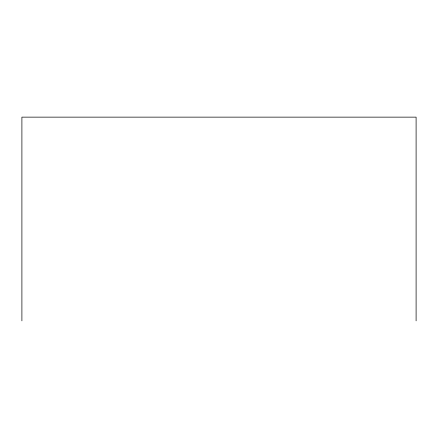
<?xml version="1.0" encoding="UTF-8"?>
<svg xmlns="http://www.w3.org/2000/svg" width="438" height="438" viewBox="0 0 438 438"><rect width="100%" height="100%" fill="white"/><g stroke="black" fill="none" stroke-linecap="round" stroke-linejoin="round"><path stroke-width="0.66" d="M416.1 320.862L416.1 117.138L21.9 117.138L21.9 320.862"/></g></svg>
